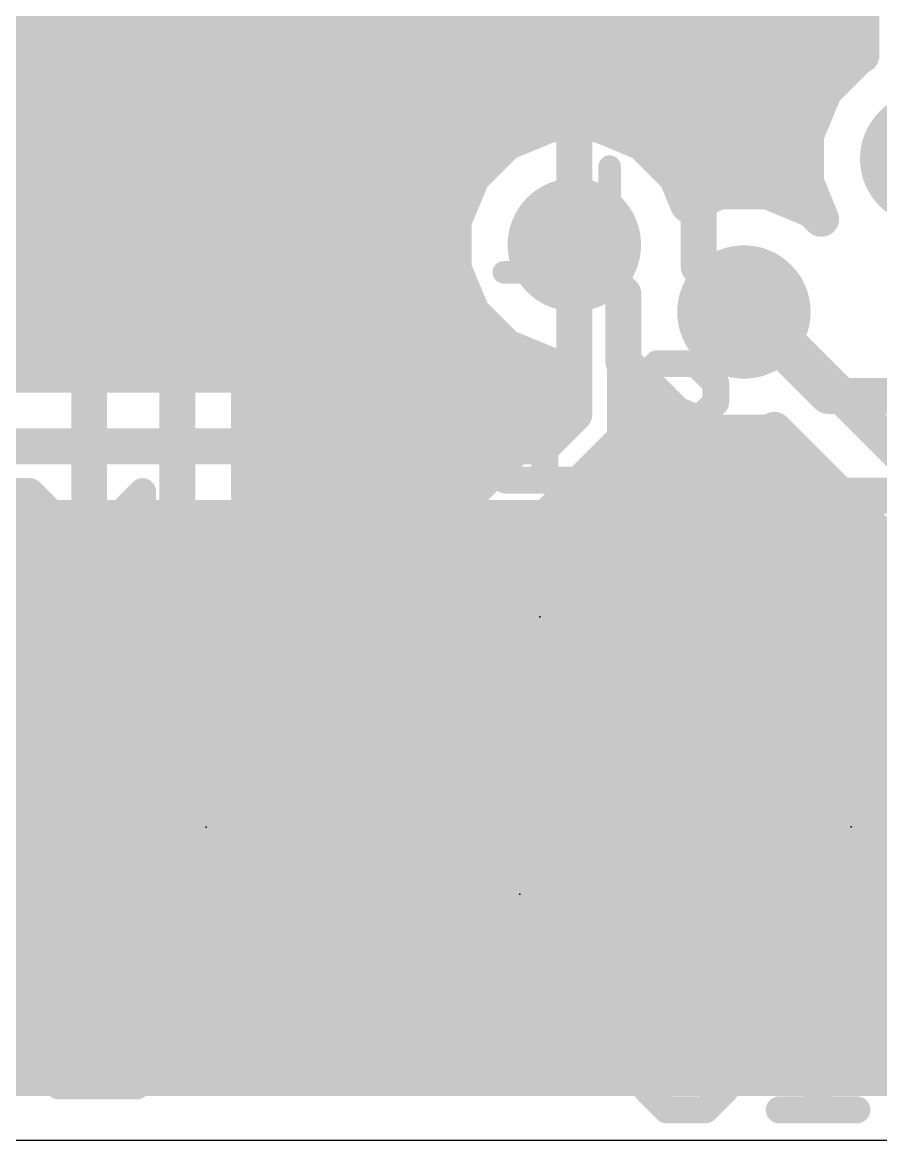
# Model space of a CAD drawing. Extents: x 2.9 to 30.2, y 6.6 to 27.7.
# Drawn here: x 12.29 to 17.16, y 6.6 to 12.95 of the extents above; entities that cross this region are included whole.
import ezdxf

# ---------------------------------------------------------------- set-up
doc = ezdxf.new("R2010")
doc.units = 0
for name, color, linetype in [('1', 22, 'CONTINUOUS'), ('16', 175, 'CONTINUOUS'), ('18', 82, 'CONTINUOUS'), ('20', 7, 'CONTINUOUS'), ('21', 2, 'CONTINUOUS'), ('22', 6, 'CONTINUOUS'), ('23', 7, 'CONTINUOUS'), ('25', 253, 'CONTINUOUS')]:
    doc.layers.add(name, color=color, linetype=linetype)

# ---------------------------------------------------------------- blocks, each defined once
blk = doc.blocks.new('RECT')
blk.add_solid([(-0.5, -0.5), (0.5, -0.5), (-0.5, 0.5), (0.5, 0.5)])
blk = doc.blocks.new('RECT560000X560000R10')
at = {"const_width": 0.175}
blk.add_lwpolyline([(1.6625, -1.575), (1.6625, 1.575, 0.4142), (1.575, 1.6625), (-1.575, 1.6625, 0.4142), (-1.6625, 1.575), (-1.6625, -1.575, 0.4142), (-1.575, -1.6625), (1.575, -1.6625, 0.4142)], format="xyb", close=True, dxfattribs=at)
blk.add_solid([(-1.6004, -1.6004), (1.6004, -1.6004), (-1.6004, 1.6004), (1.6004, 1.6004)])
blk = doc.blocks.new('ROUNDV')
at = {"const_width": 0.5}
blk.add_lwpolyline([(0, -0.25, 1), (0, 0.25, 1), (0, -0.25)], format="xyb", dxfattribs=at)

msp = doc.modelspace()

# ---------------------------------------------------------------- linework, layer by layer
at = {"layer": '1', "const_width": 0.2032}
for points in [[(14.672, 12.4778), (12.922, 14.2278)], [(12.8204, 12.4326), (12.8204, 14.1262)], [(13.0236, 14.1262), (13.0236, 12.4326)], [(16.1268, 11.5592), (16.1268, 13.2291)], [(12.8204, 13.0048), (13.0236, 13.0048)], [(12.8204, 12.8016), (13.0236, 12.8016)], [(12.8204, 12.5984), (13.0236, 12.5984)], [(14.672, 12.4778), (14.672, 11.7278)], [(15.422, 12.4778), (15.422, 11.684)], [(13.0236, 12.4326), (12.8204, 12.4326)], [(12.672, 11.7278), (12.672, 9.553)], [(13.172, 11.7278), (13.172, 10.089)], [(14.672, 10.9722), (14.672, 11.7278)], [(14.672, 11.7278), (14.672, 11.7278)], [(14.672, 11.7278), (14.672, 10.9722)], [(15.7, 11.406), (15.422, 11.684)], [(14.672, 11.5824), (14.672, 11.5824)], [(16.1268, 11.5592), (16.383, 11.303)], [(14.672, 11.3792), (14.672, 11.3792)], [(15.7, 11.0201), (15.7, 11.406)], [(16.859, 10.827), (16.383, 11.303)], [(14.672, 11.176), (14.672, 11.176)], [(15.0153, 11.0433), (15.0648, 11.0927)], [(15.0648, 11.0927), (15.2861, 11.001)], [(13.5784, 10.2573), (13.5784, 11.023)], [(13.5784, 11.023), (14.3637, 11.023)], [(14.3637, 11.023), (14.4097, 10.9964)], [(14.4097, 10.9964), (14.5002, 10.9722)], [(14.8438, 10.9722), (14.9343, 10.9964)], [(14.9343, 10.9964), (15.0153, 11.0433)], [(15.2861, 11.001), (15.2936, 11.001)], [(15.2936, 11.001), (15.2936, 10.8518)], [(15.7095, 11.0105), (15.7, 11.0201)], [(15.7095, 11.0105), (16.4585, 10.2616)], [(15.7095, 10.5814), (15.7095, 11.0105)], [(13.5784, 10.9728), (14.4979, 10.9728)], [(14.5002, 10.9722), (14.672, 10.9722)], [(14.672, 10.9728), (14.672, 10.9728)], [(14.672, 10.9722), (14.8438, 10.9722)], [(14.8461, 10.9728), (15.2936, 10.9728)], [(15.2936, 10.8518), (15.3031, 10.8422)], [(15.3031, 10.8422), (15.3031, 10.7497)], [(17.5131, 10.827), (16.859, 10.827)], [(13.5784, 10.7696), (15.3031, 10.7696)], [(15.3031, 10.7497), (14.7326, 10.1792)], [(13.5784, 10.5664), (15.1198, 10.5664)], [(15.1288, 10.0007), (15.7095, 10.5814)], [(13.5784, 10.3632), (14.9166, 10.3632)], [(14.1128, 9.7229), (13.5784, 10.2573)], [(16.4585, 10.2616), (18.0594, 10.2616)], [(14.2913, 10.1792), (14.1128, 10.0007)], [(14.7326, 10.1792), (14.2913, 10.1792)], [(13.6757, 10.16), (14.2721, 10.16)], [(13.172, 10.089), (14.4552, 8.8058)], [(14.1128, 10.0007), (14.1128, 9.7229)], [(14.7176, 9.5744), (15.1288, 9.9856)], [(15.1288, 9.9856), (15.1288, 10.0007)], [(13.8789, 9.9568), (14.1128, 9.9568)], [(16.3892, 9.6228), (16.3892, 9.8552)], [(16.3892, 9.8552), (17.8911, 9.8552)], [(14.0821, 9.7536), (14.1128, 9.7536)], [(16.3892, 9.7536), (17.9927, 9.7536)], [(15.782, 9.526), (15.782, 9.6228)], [(15.782, 9.6228), (16.3892, 9.6228)], [(12.672, 9.553), (13.335, 8.89)], [(15.782, 9.5504), (18.0086, 9.5504)], [(16.645, 9.5462), (16.5545, 9.522)], [(16.9434, 9.5462), (16.645, 9.5462)], [(16.9434, 8.939), (16.9434, 9.5462)], [(17.3386, 9.5462), (17.0402, 9.5462)], [(17.0402, 9.5462), (17.0402, 8.939)], [(15.6852, 8.9188), (15.6852, 9.526)], [(15.6852, 9.526), (15.782, 9.526)], [(16.3892, 9.526), (15.782, 9.526)], [(15.782, 9.526), (15.782, 8.9188)], [(16.3892, 9.3777), (16.3892, 9.526)], [(16.4735, 9.4751), (16.4073, 9.4089)], [(16.5545, 9.522), (16.4735, 9.4751)], [(15.6852, 9.3472), (15.782, 9.3472)], [(16.4073, 9.4089), (16.3892, 9.3777)], [(16.9434, 9.3472), (17.0402, 9.3472)], [(15.6852, 9.144), (15.782, 9.144)], [(16.9434, 9.144), (17.0402, 9.144)], [(12.5784, 8.9865), (12.5784, 9.0719)], [(12.5784, 9.0719), (12.7302, 8.9201)], [(16.2519, 8.9899), (16.3181, 9.0561)], [(16.3181, 9.0561), (16.3362, 9.0873)], [(16.3362, 9.0873), (16.3362, 8.939)], [(12.5278, 8.9359), (12.5784, 8.9865)], [(16.1709, 8.943), (16.2519, 8.9899)], [(12.5278, 8.4795), (12.5278, 8.9359)], [(12.5327, 8.9408), (12.7095, 8.9408)], [(12.7302, 8.9201), (12.7302, 8.4637)], [(15.514, 8.8058), (15.401, 8.9188)], [(15.401, 8.9188), (15.6852, 8.9188)], [(15.6852, 8.9408), (15.782, 8.9408)], [(15.782, 8.9188), (16.0804, 8.9188)], [(16.0804, 8.9188), (16.1709, 8.943)], [(16.1625, 8.9408), (16.3362, 8.9408)], [(16.3362, 8.939), (16.9434, 8.939)], [(16.9434, 8.9408), (17.0402, 8.9408)], [(17.0402, 8.939), (16.9434, 8.939)], [(16.9434, 8.939), (16.9434, 8.8422)], [(17.0402, 8.8422), (17.0402, 8.939)], [(17.0402, 8.939), (17.6474, 8.939)], [(13.462, 8.763), (13.335, 8.89)], [(13.335, 8.89), (13.674, 8.89)], [(13.674, 8.89), (14.563, 8.001)], [(16.9434, 8.8422), (16.3362, 8.8422)], [(16.3362, 8.8422), (16.3362, 8.5438)], [(17.6474, 8.8422), (17.0402, 8.8422)], [(14.4552, 8.8058), (14.9393, 8.8058)], [(14.9393, 8.8058), (15.1178, 8.6273)], [(16.0392, 8.8058), (15.514, 8.8058)], [(16.2178, 8.6273), (16.0392, 8.8058)], [(12.5278, 8.7376), (12.7302, 8.7376)], [(16.1074, 8.7376), (16.3362, 8.7376)], [(15.1178, 8.6273), (15.1178, 8.5462)], [(16.2178, 8.4074), (16.2178, 8.6273)], [(12.5278, 8.5344), (12.7302, 8.5344)], [(15.1178, 8.5462), (15.663, 8.001)], [(16.2178, 8.5344), (16.3387, 8.5344)], [(16.3362, 8.5438), (16.3604, 8.4533)], [(12.482, 8.4337), (12.5278, 8.4795)], [(12.7302, 8.4637), (12.776, 8.4179)], [(12.5075, 8.4081), (12.482, 8.4337)], [(12.5544, 8.3271), (12.5075, 8.4081)], [(12.776, 8.4179), (12.7505, 8.3923)], [(16.387, 8.4074), (16.2178, 8.4074)], [(16.3604, 8.4533), (16.387, 8.4074)], [(12.7505, 8.3923), (12.7036, 8.3113)], [(12.552, 8.3312), (12.7152, 8.3312)], [(12.5786, 8.2366), (12.5544, 8.3271)], [(12.7036, 8.3113), (12.6794, 8.2208)], [(12.5786, 7.9382), (12.5786, 8.2366)], [(12.6794, 8.2208), (12.6794, 7.9224)], [(12.5786, 8.128), (12.6794, 8.128)], [(13.9906, 7.9224), (13.9906, 7.9987)], [(13.9906, 7.9987), (14.0082, 7.9811)], [(14.0082, 7.9811), (14.0082, 7.3747)], [(15.663, 8.001), (16.8654, 8.001)], [(16.8654, 8.001), (16.9918, 7.8746)], [(11.9714, 7.9382), (12.5786, 7.9382)], [(11.9714, 7.9248), (12.6794, 7.9248)], [(12.6794, 7.9224), (13.2866, 7.9224)], [(13.2866, 7.9224), (13.2866, 7.8256)], [(13.3834, 7.8256), (13.3834, 7.9224)], [(13.3834, 7.9224), (13.9906, 7.9224)], [(13.9906, 7.9248), (14.0082, 7.9248)], [(12.5786, 7.8414), (11.9714, 7.8414)], [(12.5786, 7.543), (12.5786, 7.8414)], [(13.2866, 7.8256), (12.6794, 7.8256)], [(12.6794, 7.8256), (12.6794, 7.5272)], [(13.2866, 7.2184), (13.2866, 7.8256)], [(13.2866, 7.8256), (13.3834, 7.8256)], [(13.3834, 7.8256), (13.3834, 7.2184)], [(13.9906, 7.8256), (13.3834, 7.8256)], [(13.9906, 7.5272), (13.9906, 7.8256)], [(12.5786, 7.7216), (12.6794, 7.7216)], [(13.2866, 7.7216), (13.3834, 7.7216)], [(13.9906, 7.7216), (14.0082, 7.7216)], [(16.2178, 7.3747), (16.2178, 7.5946)], [(16.2178, 7.5946), (16.387, 7.5946)], [(16.387, 7.5946), (16.387, 7.4483)], [(12.5544, 7.4525), (12.5786, 7.543)], [(12.572, 7.5184), (12.6818, 7.5184)], [(12.6794, 7.5272), (12.7036, 7.4367)], [(13.2866, 7.5184), (13.3834, 7.5184)], [(13.9664, 7.4367), (13.9906, 7.5272)], [(13.9882, 7.5184), (14.0082, 7.5184)], [(16.2178, 7.5184), (16.387, 7.5184)], [(12.5075, 7.3715), (12.5544, 7.4525)], [(16.387, 7.4483), (16.5655, 7.2698)], [(12.7036, 7.4367), (12.7505, 7.3557)], [(13.9195, 7.3557), (13.9664, 7.4367)], [(12.4413, 7.3053), (12.5075, 7.3715)], [(12.7505, 7.3557), (12.8167, 7.2895)], [(13.8533, 7.2895), (13.9195, 7.3557)], [(14.0082, 7.3747), (14.1867, 7.1962)], [(14.9393, 7.1962), (15.113, 7.37)], [(15.113, 7.37), (15.2867, 7.1962)], [(16.0392, 7.1962), (16.2178, 7.3747)], [(12.2698, 7.2342), (12.3603, 7.2584)], [(12.3603, 7.2584), (12.4413, 7.3053)], [(12.4513, 7.3152), (12.7909, 7.3152)], [(12.8167, 7.2895), (12.8977, 7.2426)], [(13.2866, 7.3152), (13.3834, 7.3152)], [(13.7723, 7.2426), (13.8533, 7.2895)], [(13.8791, 7.3152), (14.0677, 7.3152)], [(15.0583, 7.3152), (15.1677, 7.3152)], [(16.1583, 7.3152), (16.5201, 7.3152)], [(16.5655, 7.2698), (17.4181, 7.2698)], [(11.9714, 7.2342), (12.2698, 7.2342)], [(12.8977, 7.2426), (12.9882, 7.2184)], [(12.9882, 7.2184), (13.2866, 7.2184)], [(13.3834, 7.2184), (13.6818, 7.2184)], [(13.6818, 7.2184), (13.7723, 7.2426)], [(14.1867, 7.1962), (14.9393, 7.1962)], [(15.2867, 7.1962), (16.0392, 7.1962)], [(3.8398, 7.112), (29.2437, 7.112)], [(28.702, 6.9596), (4.3815, 6.9596)]]:
    msp.add_lwpolyline(points, dxfattribs=at)
at = {"layer": '1', "const_width": 0.1016}
for points in [[(12.8204, 13.0556, 1), (12.8204, 12.954)], [(13.0236, 12.954, 1), (13.0236, 13.0556)], [(12.8204, 12.8524, 1), (12.8204, 12.7508)], [(13.0236, 12.7508, 1), (13.0236, 12.8524)], [(12.8204, 12.6492, 1), (12.8204, 12.5476)], [(13.0236, 12.5476, 1), (13.0236, 12.6492)], [(14.7228, 12.4778, 1), (14.6212, 12.4778)], [(14.6361, 12.4419, 1), (14.7079, 12.5137)], [(15.4728, 12.4778, 1), (15.3712, 12.4778)], [(12.8204, 12.4834, 1), (12.8204, 12.3818)], [(13.0236, 12.3818, 1), (13.0236, 12.4834)], [(12.7696, 12.4326, 1), (12.8712, 12.4326)], [(12.9728, 12.4326, 1), (13.0744, 12.4326)], [(12.7228, 11.7278, 1), (12.6212, 11.7278)], [(13.2228, 11.7278, 1), (13.1212, 11.7278)], [(14.7228, 11.7278, 1), (14.6212, 11.7278)], [(14.672, 11.7786, 1), (14.672, 11.677)], [(14.7228, 11.7278, 1), (14.6212, 11.7278)], [(14.672, 11.677, 1), (14.672, 11.7786)], [(14.6212, 11.7278, 1), (14.7228, 11.7278)], [(15.4579, 11.7199, 1), (15.3861, 11.6481)], [(15.3712, 11.684, 1), (15.4728, 11.684)], [(14.672, 11.6332, 1), (14.672, 11.5316)], [(14.672, 11.5316, 1), (14.672, 11.6332)], [(16.1627, 11.5951, 1), (16.0909, 11.5233)], [(16.076, 11.5592, 1), (16.1776, 11.5592)], [(14.672, 11.43, 1), (14.672, 11.3284)], [(14.672, 11.3284, 1), (14.672, 11.43)], [(15.7508, 11.406, 1), (15.6492, 11.406)], [(15.6641, 11.3701, 1), (15.7359, 11.4419)], [(16.4189, 11.3389, 1), (16.3471, 11.2671)], [(16.3471, 11.2671, 1), (16.4189, 11.3389)], [(14.672, 11.2268, 1), (14.672, 11.1252)], [(14.672, 11.1252, 1), (14.672, 11.2268)], [(15.0842, 11.1396, 1), (15.0453, 11.0458)], [(15.1007, 11.0568, 1), (15.0289, 11.1286)], [(13.6292, 11.023, 1), (13.5276, 11.023)], [(13.5784, 11.0738, 1), (13.5784, 10.9722)], [(14.3891, 11.067, 1), (14.3383, 10.979)], [(14.4229, 11.0455, 1), (14.3966, 10.9474)], [(14.3637, 10.9722, 1), (14.3637, 11.0738)], [(14.9474, 10.9474, 1), (14.9211, 11.0455)], [(14.9794, 11.0792, 1), (15.0513, 11.0073)], [(15.0407, 10.9993, 1), (14.9899, 11.0872)], [(15.2861, 11.0518, 1), (15.2861, 10.9502)], [(15.3444, 11.001, 1), (15.2428, 11.001)], [(15.2667, 10.9541, 1), (15.3056, 11.0479)], [(15.2936, 10.9502, 1), (15.2936, 11.0518)], [(15.7359, 11.056, 1), (15.6641, 10.9842)], [(15.7455, 11.0465, 1), (15.6736, 10.9746)], [(15.7603, 11.0105, 1), (15.6587, 11.0105)], [(13.5784, 11.0236, 1), (13.5784, 10.922)], [(14.3843, 10.9524, 1), (14.4351, 11.0404)], [(14.5002, 11.023, 1), (14.5002, 10.9214)], [(14.487, 10.9231, 1), (14.5133, 11.0213)], [(14.4979, 10.922, 1), (14.4979, 11.0236)], [(14.672, 11.0236, 1), (14.672, 10.922)], [(14.672, 11.023, 1), (14.672, 10.9214)], [(14.672, 10.922, 1), (14.672, 11.0236)], [(14.672, 10.9214, 1), (14.672, 11.023)], [(14.8307, 11.0213, 1), (14.857, 10.9231)], [(14.8461, 11.0236, 1), (14.8461, 10.922)], [(14.8438, 10.9214, 1), (14.8438, 11.023)], [(14.9089, 11.0404, 1), (14.9597, 10.9524)], [(15.2936, 10.922, 1), (15.2936, 11.0236)], [(15.6492, 11.0201, 1), (15.7508, 11.0201)], [(15.6736, 10.9746, 1), (15.7455, 11.0465)], [(14.6212, 10.9722, 1), (14.7228, 10.9722)], [(14.6212, 10.9722, 1), (14.7228, 10.9722)], [(15.3295, 10.8877, 1), (15.2577, 10.8158)], [(15.3539, 10.8422, 1), (15.2523, 10.8422)], [(15.2672, 10.8063, 1), (15.3391, 10.8781)], [(16.859, 10.8778, 1), (16.859, 10.7762)], [(16.8231, 10.7911, 1), (16.8949, 10.8629)], [(13.5784, 10.8204, 1), (13.5784, 10.7188)], [(15.2428, 10.8518, 1), (15.3444, 10.8518)], [(15.3391, 10.7138, 1), (15.2672, 10.7856)], [(15.3031, 10.7188, 1), (15.3031, 10.8204)], [(15.2523, 10.7497, 1), (15.3539, 10.7497)], [(13.5784, 10.6172, 1), (13.5784, 10.5156)], [(15.1198, 10.5156, 1), (15.1198, 10.6172)], [(15.7455, 10.5455, 1), (15.6736, 10.6173)], [(15.6587, 10.5814, 1), (15.7603, 10.5814)], [(13.5784, 10.414, 1), (13.5784, 10.3124)], [(14.9166, 10.3124, 1), (14.9166, 10.414)], [(13.6143, 10.2932, 1), (13.5425, 10.2214)], [(16.4585, 10.3124, 1), (16.4585, 10.2108)], [(16.4226, 10.2257, 1), (16.4944, 10.2975)], [(13.5276, 10.2573, 1), (13.6292, 10.2573)], [(14.2913, 10.23, 1), (14.2913, 10.1284)], [(14.3273, 10.1433, 1), (14.2554, 10.2151)], [(14.7326, 10.1284, 1), (14.7326, 10.23)], [(13.6757, 10.2108, 1), (13.6757, 10.1092)], [(14.2721, 10.1092, 1), (14.2721, 10.2108)], [(14.6967, 10.2151, 1), (14.7685, 10.1433)], [(13.2079, 10.1249, 1), (13.1361, 10.053)], [(13.1212, 10.089, 1), (13.2228, 10.089)], [(14.1636, 10.0007, 1), (14.062, 10.0007)], [(14.0769, 10.0366, 1), (14.1487, 9.9647)], [(15.1796, 10.0007, 1), (15.078, 10.0007)], [(15.0929, 10.0366, 1), (15.1647, 9.9647)], [(15.1647, 9.9497, 1), (15.0929, 10.0215)], [(13.8789, 10.0076, 1), (13.8789, 9.906)], [(14.1128, 9.906, 1), (14.1128, 10.0076)], [(15.078, 9.9856, 1), (15.1796, 9.9856)], [(16.44, 9.8552, 1), (16.3384, 9.8552)], [(16.3892, 9.906, 1), (16.3892, 9.8044)], [(14.0821, 9.8044, 1), (14.0821, 9.7028)], [(14.1128, 9.7028, 1), (14.1128, 9.8044)], [(16.3892, 9.8044, 1), (16.3892, 9.7028)], [(14.062, 9.7229, 1), (14.1636, 9.7229)], [(14.0769, 9.687, 1), (14.1487, 9.7588)], [(15.8328, 9.6228, 1), (15.7312, 9.6228)], [(15.782, 9.6736, 1), (15.782, 9.572)], [(16.3892, 9.572, 1), (16.3892, 9.6736)], [(12.7079, 9.5889, 1), (12.6361, 9.5171)], [(14.6817, 9.6103, 1), (14.7535, 9.5385)], [(15.782, 9.6012, 1), (15.782, 9.4996)], [(16.3384, 9.6228, 1), (16.44, 9.6228)], [(16.645, 9.597, 1), (16.645, 9.4954)], [(16.6581, 9.4971, 1), (16.6318, 9.5953)], [(16.9942, 9.5462, 1), (16.8926, 9.5462)], [(16.9434, 9.4954, 1), (16.9434, 9.597)], [(17.0402, 9.597, 1), (17.0402, 9.4954)], [(17.091, 9.5462, 1), (16.9894, 9.5462)], [(12.6212, 9.553, 1), (12.7228, 9.553)], [(15.736, 9.526, 1), (15.6344, 9.526)], [(15.6852, 9.5768, 1), (15.6852, 9.4752)], [(15.782, 9.5768, 1), (15.782, 9.4752)], [(15.8328, 9.526, 1), (15.7312, 9.526)], [(15.7312, 9.526, 1), (15.8328, 9.526)], [(15.782, 9.4752, 1), (15.782, 9.5768)], [(16.44, 9.526, 1), (16.3384, 9.526)], [(16.3892, 9.4752, 1), (16.3892, 9.5768)], [(16.5094, 9.4392, 1), (16.4375, 9.5111)], [(16.5414, 9.571, 1), (16.5677, 9.4729)], [(16.5799, 9.478, 1), (16.5291, 9.566)], [(16.4481, 9.5191, 1), (16.4989, 9.4312)], [(15.6852, 9.398, 1), (15.6852, 9.2964)], [(15.782, 9.2964, 1), (15.782, 9.398)], [(16.3452, 9.4031, 1), (16.4332, 9.3523)], [(16.3713, 9.4449, 1), (16.4432, 9.373)], [(16.4512, 9.3835, 1), (16.3633, 9.4343)], [(16.9434, 9.398, 1), (16.9434, 9.2964)], [(17.0402, 9.2964, 1), (17.0402, 9.398)], [(16.3384, 9.3777, 1), (16.44, 9.3777)], [(15.6852, 9.1948, 1), (15.6852, 9.0932)], [(15.782, 9.0932, 1), (15.782, 9.1948)], [(16.9434, 9.1948, 1), (16.9434, 9.0932)], [(17.0402, 9.0932, 1), (17.0402, 9.1948)], [(12.6292, 9.0719, 1), (12.5276, 9.0719)], [(12.6143, 9.1078, 1), (12.5425, 9.0359)], [(16.2742, 9.0815, 1), (16.3621, 9.0307)], [(16.3541, 9.0201, 1), (16.2822, 9.092)], [(16.387, 9.0873, 1), (16.2854, 9.0873)], [(16.3802, 9.0619, 1), (16.2922, 9.1127)], [(12.6143, 8.9505, 1), (12.5425, 9.0224)], [(16.216, 9.0258, 1), (16.2879, 8.9539)], [(16.2773, 8.9459, 1), (16.2265, 9.0338)], [(12.5786, 8.9359, 1), (12.477, 8.9359)], [(12.4919, 8.9718, 1), (12.5637, 8.8999)], [(12.5327, 8.9916, 1), (12.5327, 8.89)], [(12.5276, 8.9865, 1), (12.6292, 8.9865)], [(12.781, 8.9201, 1), (12.6794, 8.9201)], [(12.6943, 8.8841, 1), (12.7661, 8.956)], [(12.7095, 8.89, 1), (12.7095, 8.9916)], [(15.4369, 8.9547, 1), (15.3651, 8.8829)], [(15.401, 8.9696, 1), (15.401, 8.868)], [(15.6852, 8.9916, 1), (15.6852, 8.89)], [(15.6852, 8.868, 1), (15.6852, 8.9696)], [(15.782, 8.9696, 1), (15.782, 8.868)], [(15.782, 8.89, 1), (15.782, 8.9916)], [(16.0673, 8.9679, 1), (16.0936, 8.8697)], [(16.0804, 8.868, 1), (16.0804, 8.9696)], [(16.1625, 8.9916, 1), (16.1625, 8.89)], [(16.1455, 8.987, 1), (16.1963, 8.899)], [(16.184, 8.894, 1), (16.1577, 8.9921)], [(16.3362, 8.9898, 1), (16.3362, 8.8882)], [(16.3362, 8.89, 1), (16.3362, 8.9916)], [(16.9434, 8.9916, 1), (16.9434, 8.89)], [(16.9434, 8.9898, 1), (16.9434, 8.8882)], [(16.9942, 8.939, 1), (16.8926, 8.939)], [(16.9434, 8.8882, 1), (16.9434, 8.9898)], [(17.091, 8.939, 1), (16.9894, 8.939)], [(17.0402, 8.9898, 1), (17.0402, 8.8882)], [(17.0402, 8.89, 1), (17.0402, 8.9916)], [(17.0402, 8.8882, 1), (17.0402, 8.9898)], [(13.3709, 8.9259, 1), (13.2991, 8.8541)], [(13.335, 8.9408, 1), (13.335, 8.8392)], [(13.2991, 8.8541, 1), (13.3709, 8.9259)], [(13.7099, 8.9259, 1), (13.6381, 8.8541)], [(13.674, 8.8392, 1), (13.674, 8.9408)], [(15.6344, 8.9188, 1), (15.736, 8.9188)], [(15.7312, 8.9188, 1), (15.8328, 8.9188)], [(16.2854, 8.939, 1), (16.387, 8.939)], [(16.3362, 8.893, 1), (16.3362, 8.7914)], [(16.387, 8.8422, 1), (16.2854, 8.8422)], [(16.8926, 8.939, 1), (16.9942, 8.939)], [(16.9434, 8.7914, 1), (16.9434, 8.893)], [(16.9894, 8.939, 1), (17.091, 8.939)], [(17.0402, 8.893, 1), (17.0402, 8.7914)], [(14.4552, 8.8566, 1), (14.4552, 8.755)], [(14.4192, 8.7699, 1), (14.4911, 8.8417)], [(14.9752, 8.8417, 1), (14.9033, 8.7699)], [(14.9393, 8.755, 1), (14.9393, 8.8566)], [(15.514, 8.8566, 1), (15.514, 8.755)], [(15.4781, 8.7699, 1), (15.5499, 8.8417)], [(16.0752, 8.8417, 1), (16.0033, 8.7699)], [(16.0392, 8.755, 1), (16.0392, 8.8566)], [(16.8926, 8.8422, 1), (16.9942, 8.8422)], [(16.9894, 8.8422, 1), (17.091, 8.8422)], [(12.5278, 8.7884, 1), (12.5278, 8.6868)], [(12.7302, 8.6868, 1), (12.7302, 8.7884)], [(13.4261, 8.7271, 1), (13.4979, 8.7989)], [(16.1074, 8.7884, 1), (16.1074, 8.6868)], [(16.3362, 8.6868, 1), (16.3362, 8.7884)], [(15.1686, 8.6273, 1), (15.067, 8.6273)], [(15.0819, 8.5913, 1), (15.1537, 8.6632)], [(16.2686, 8.6273, 1), (16.167, 8.6273)], [(16.1819, 8.5913, 1), (16.2537, 8.6632)], [(12.5278, 8.5852, 1), (12.5278, 8.4836)], [(12.7302, 8.4836, 1), (12.7302, 8.5852)], [(15.1537, 8.5821, 1), (15.0819, 8.5103)], [(16.2178, 8.5852, 1), (16.2178, 8.4836)], [(16.3853, 8.5569, 1), (16.2871, 8.5306)], [(16.3387, 8.4836, 1), (16.3387, 8.5852)], [(12.5637, 8.4436, 1), (12.4919, 8.5155)], [(12.7661, 8.4997, 1), (12.6943, 8.4278)], [(15.067, 8.5462, 1), (15.1686, 8.5462)], [(16.2854, 8.5438, 1), (16.387, 8.5438)], [(12.5179, 8.4696, 1), (12.446, 8.3978)], [(12.446, 8.4696, 1), (12.5179, 8.3978)], [(12.5515, 8.4335, 1), (12.4636, 8.3827)], [(12.477, 8.4795, 1), (12.5786, 8.4795)], [(12.6794, 8.4637, 1), (12.781, 8.4637)], [(12.812, 8.382, 1), (12.7401, 8.4538)], [(12.7401, 8.382, 1), (12.812, 8.4538)], [(16.2178, 8.4582, 1), (16.2178, 8.3566)], [(16.4044, 8.4787, 1), (16.3164, 8.4279)], [(16.3114, 8.4402, 1), (16.4095, 8.4665)], [(16.387, 8.3566, 1), (16.387, 8.4582)], [(12.4716, 8.3722, 1), (12.5435, 8.4441)], [(12.7145, 8.4283, 1), (12.7864, 8.3564)], [(12.7944, 8.3669, 1), (12.7065, 8.4177)], [(16.167, 8.4074, 1), (16.2686, 8.4074)], [(16.343, 8.382, 1), (16.431, 8.4328)], [(12.552, 8.382, 1), (12.552, 8.2804)], [(12.6034, 8.3402, 1), (12.5053, 8.3139)], [(12.5104, 8.3017, 1), (12.5984, 8.3525)], [(12.6596, 8.3367, 1), (12.7476, 8.2859)], [(12.7527, 8.2981, 1), (12.6546, 8.3244)], [(12.7152, 8.2804, 1), (12.7152, 8.382)], [(12.6294, 8.2366, 1), (12.5278, 8.2366)], [(12.7302, 8.2208, 1), (12.6286, 8.2208)], [(12.5295, 8.2235, 1), (12.6277, 8.2498)], [(12.6303, 8.234, 1), (12.7285, 8.2077)], [(12.5786, 8.1788, 1), (12.5786, 8.0772)], [(12.6794, 8.0772, 1), (12.6794, 8.1788)], [(14.0414, 7.9987, 1), (13.9398, 7.9987)], [(14.0265, 8.0346, 1), (13.9547, 7.9627)], [(14.059, 7.9811, 1), (13.9574, 7.9811)], [(13.9723, 7.9451, 1), (14.0441, 8.017)], [(14.5271, 7.9651, 1), (14.5989, 8.0369)], [(15.663, 8.0518, 1), (15.663, 7.9502)], [(15.6271, 7.9651, 1), (15.6989, 8.0369)], [(16.9013, 8.0369, 1), (16.8295, 7.9651)], [(16.8654, 7.9502, 1), (16.8654, 8.0518)], [(12.5786, 7.8874, 1), (12.5786, 7.989)], [(12.6794, 7.9732, 1), (12.6794, 7.8716)], [(12.6794, 7.874, 1), (12.6794, 7.9756)], [(13.3374, 7.9224, 1), (13.2358, 7.9224)], [(13.2866, 7.8716, 1), (13.2866, 7.9732)], [(13.4342, 7.9224, 1), (13.3326, 7.9224)], [(13.3834, 7.9732, 1), (13.3834, 7.8716)], [(13.9906, 7.9756, 1), (13.9906, 7.874)], [(13.9906, 7.8716, 1), (13.9906, 7.9732)], [(14.0082, 7.874, 1), (14.0082, 7.9756)], [(12.5278, 7.9382, 1), (12.6294, 7.9382)], [(12.6294, 7.8414, 1), (12.5278, 7.8414)], [(12.5786, 7.7906, 1), (12.5786, 7.8922)], [(12.6286, 7.9224, 1), (12.7302, 7.9224)], [(12.6794, 7.8764, 1), (12.6794, 7.7748)], [(12.7302, 7.8256, 1), (12.6286, 7.8256)], [(13.3374, 7.8256, 1), (13.2358, 7.8256)], [(13.2866, 7.8764, 1), (13.2866, 7.7748)], [(13.2866, 7.7748, 1), (13.2866, 7.8764)], [(13.4342, 7.8256, 1), (13.3326, 7.8256)], [(13.3834, 7.8764, 1), (13.3834, 7.7748)], [(13.3834, 7.7748, 1), (13.3834, 7.8764)], [(13.9398, 7.9224, 1), (14.0414, 7.9224)], [(14.0414, 7.8256, 1), (13.9398, 7.8256)], [(13.9906, 7.7748, 1), (13.9906, 7.8764)], [(16.9559, 7.8387, 1), (17.0277, 7.9105)], [(13.2358, 7.8256, 1), (13.3374, 7.8256)], [(13.3326, 7.8256, 1), (13.4342, 7.8256)], [(12.5786, 7.7724, 1), (12.5786, 7.6708)], [(12.6794, 7.6708, 1), (12.6794, 7.7724)], [(13.2866, 7.7724, 1), (13.2866, 7.6708)], [(13.3834, 7.6708, 1), (13.3834, 7.7724)], [(13.9906, 7.7724, 1), (13.9906, 7.6708)], [(14.0082, 7.6708, 1), (14.0082, 7.7724)], [(16.2686, 7.5946, 1), (16.167, 7.5946)], [(16.2178, 7.6454, 1), (16.2178, 7.5438)], [(16.4378, 7.5946, 1), (16.3362, 7.5946)], [(16.387, 7.5438, 1), (16.387, 7.6454)], [(12.572, 7.5692, 1), (12.572, 7.4676)], [(12.6277, 7.5298, 1), (12.5295, 7.5561)], [(12.7285, 7.5403, 1), (12.6303, 7.514)], [(12.6818, 7.4676, 1), (12.6818, 7.5692)], [(13.2866, 7.5692, 1), (13.2866, 7.4676)], [(13.3834, 7.4676, 1), (13.3834, 7.5692)], [(13.9882, 7.5692, 1), (13.9882, 7.4676)], [(14.0397, 7.514, 1), (13.9415, 7.5403)], [(14.0082, 7.4676, 1), (14.0082, 7.5692)], [(16.2178, 7.5692, 1), (16.2178, 7.4676)], [(16.387, 7.4676, 1), (16.387, 7.5692)], [(12.5984, 7.4271, 1), (12.5104, 7.4779)], [(12.5278, 7.543, 1), (12.6294, 7.543)], [(12.6286, 7.5272, 1), (12.7302, 7.5272)], [(13.9398, 7.5272, 1), (14.0414, 7.5272)], [(16.4229, 7.4843, 1), (16.3511, 7.4124)], [(12.5053, 7.4657, 1), (12.6034, 7.4394)], [(12.7476, 7.4621, 1), (12.6596, 7.4113)], [(12.6546, 7.4236, 1), (12.7527, 7.4499)], [(13.9173, 7.4499, 1), (14.0154, 7.4236)], [(14.0104, 7.4113, 1), (13.9224, 7.4621)], [(16.3362, 7.4483, 1), (16.4378, 7.4483)], [(12.4636, 7.3969, 1), (12.5515, 7.3461)], [(12.5435, 7.3355, 1), (12.4716, 7.4074)], [(12.7864, 7.3916, 1), (12.7145, 7.3197)], [(12.7065, 7.3303, 1), (12.7944, 7.3811)], [(13.8756, 7.3811, 1), (13.9635, 7.3303)], [(13.9555, 7.3197, 1), (13.8836, 7.3916)], [(14.0441, 7.4107, 1), (13.9723, 7.3388)], [(13.9574, 7.3747, 1), (14.059, 7.3747)], [(15.1489, 7.4059, 1), (15.0771, 7.334)], [(15.1489, 7.334, 1), (15.0771, 7.4059)], [(16.167, 7.3747, 1), (16.2686, 7.3747)], [(16.2537, 7.3388, 1), (16.1819, 7.4107)], [(12.3734, 7.2094, 1), (12.3471, 7.3075)], [(12.4054, 7.3412, 1), (12.4773, 7.2693)], [(12.4513, 7.366, 1), (12.4513, 7.2644)], [(12.4667, 7.2613, 1), (12.4159, 7.3492)], [(12.8421, 7.3334, 1), (12.7913, 7.2455)], [(12.7807, 7.2535, 1), (12.8526, 7.3254)], [(12.7909, 7.2644, 1), (12.7909, 7.366)], [(13.2866, 7.366, 1), (13.2866, 7.2644)], [(13.3834, 7.2644, 1), (13.3834, 7.366)], [(13.8174, 7.3254, 1), (13.8893, 7.2535)], [(13.8787, 7.2455, 1), (13.8279, 7.3334)], [(13.8791, 7.366, 1), (13.8791, 7.2644)], [(14.0677, 7.2644, 1), (14.0677, 7.366)], [(15.0583, 7.366, 1), (15.0583, 7.2644)], [(15.1677, 7.2644, 1), (15.1677, 7.366)], [(16.1583, 7.366, 1), (16.1583, 7.2644)], [(16.5655, 7.3206, 1), (16.5655, 7.219)], [(16.5201, 7.2644, 1), (16.5201, 7.366)], [(16.5296, 7.2339, 1), (16.6015, 7.3057)], [(12.2567, 7.2833, 1), (12.283, 7.1851)], [(12.2698, 7.1834, 1), (12.2698, 7.285)], [(12.3349, 7.3024, 1), (12.3857, 7.2144)], [(12.9109, 7.2917, 1), (12.8846, 7.1936)], [(12.8723, 7.1986, 1), (12.9231, 7.2866)], [(12.9882, 7.2692, 1), (12.9882, 7.1676)], [(12.975, 7.1693, 1), (13.0013, 7.2675)], [(13.2866, 7.1676, 1), (13.2866, 7.2692)], [(13.3834, 7.2692, 1), (13.3834, 7.1676)], [(13.6687, 7.2675, 1), (13.695, 7.1693)], [(13.6818, 7.1676, 1), (13.6818, 7.2692)], [(13.7469, 7.2866, 1), (13.7977, 7.1986)], [(13.7854, 7.1936, 1), (13.7591, 7.2917)], [(14.1867, 7.247, 1), (14.1867, 7.1454)], [(14.9393, 7.1454, 1), (14.9393, 7.247)], [(15.2867, 7.247, 1), (15.2867, 7.1454)], [(16.0392, 7.1454, 1), (16.0392, 7.247)], [(13.2358, 7.2184, 1), (13.3374, 7.2184)], [(13.3326, 7.2184, 1), (13.4342, 7.2184)], [(14.1508, 7.1603, 1), (14.2227, 7.2321)], [(14.9033, 7.2321, 1), (14.9752, 7.1603)], [(15.2508, 7.1603, 1), (15.3227, 7.2321)], [(16.0033, 7.2321, 1), (16.0752, 7.1603)]]:
    msp.add_lwpolyline(points, format="xyb", dxfattribs=at)
at = {"layer": '16', "const_width": 0.2032}
for points in [[(17.049, 13.2128), (17.049, 12.7581)], [(4.8514, 13.0048), (17.049, 13.0048)], [(4.8514, 12.8016), (17.049, 12.8016)], [(17.0321, 12.7511), (16.8399, 12.5589)], [(17.049, 12.7581), (17.0321, 12.7511)], [(4.8514, 12.5984), (16.8794, 12.5984)], [(16.8399, 12.5589), (16.736, 12.3079)], [(4.8514, 12.3952), (16.7721, 12.3952)], [(15.2861, 12.367), (15.0351, 12.263)], [(15.5579, 12.367), (15.2861, 12.367)], [(15.8089, 12.263), (15.5579, 12.367)], [(16.736, 12.3079), (16.736, 12.0362)], [(15.0351, 12.263), (14.843, 12.0709)], [(16.001, 12.0709), (15.8089, 12.263)], [(10.7449, 12.192), (14.9641, 12.192)], [(15.8799, 12.192), (16.736, 12.192)], [(14.843, 12.0709), (14.739, 11.8199)], [(16.0671, 11.9114), (16.001, 12.0709)], [(16.736, 12.0362), (16.821, 11.8309)], [(10.9, 11.9888), (14.809, 11.9888)], [(16.035, 11.9888), (16.7556, 11.9888)], [(16.2471, 11.986), (16.0671, 11.9114)], [(16.5189, 11.986), (16.2471, 11.986)], [(16.7699, 11.882), (16.5189, 11.986)], [(16.821, 11.8309), (16.7699, 11.882)], [(10.97, 11.7856), (14.739, 11.7856)], [(14.739, 11.8199), (14.739, 11.5481)], [(15.422, 11.684), (15.422, 10.723)], [(10.97, 11.5824), (14.739, 11.5824)], [(14.739, 11.5481), (14.843, 11.2971)], [(11.1665, 11.3792), (14.809, 11.3792)], [(14.843, 11.2971), (15.0156, 11.1245)], [(16.383, 11.303), (16.4624, 11.303)], [(16.4624, 11.303), (17.5038, 10.2616)], [(11.3697, 11.176), (14.9641, 11.176)], [(15.0156, 11.1245), (15.0156, 10.9474)], [(11.5729, 10.9728), (15.0156, 10.9728)], [(15.0156, 10.9474), (11.5983, 10.9474)], [(15.8284, 10.5547), (15.8284, 10.8917)], [(15.8284, 10.8917), (15.9961, 10.724)], [(15.8284, 10.7696), (15.9505, 10.7696)], [(15.422, 10.723), (15.24, 10.541)], [(15.9961, 10.724), (16.2471, 10.62)], [(16.2471, 10.62), (16.5189, 10.62)], [(16.5189, 10.62), (16.5555, 10.6352)], [(16.5555, 10.6352), (17.0974, 10.0933)], [(15.6464, 10.3727), (15.8284, 10.5547)], [(15.8284, 10.5664), (16.6242, 10.5664)], [(15.24, 10.541), (11.43, 10.541)], [(15.4083, 10.1346), (15.6464, 10.3727)], [(15.6369, 10.3632), (16.8274, 10.3632)], [(11.2617, 10.1346), (15.4083, 10.1346)], [(15.4337, 10.16), (17.0306, 10.16)], [(17.0974, 10.0933), (17.3354, 9.8552)], [(3.2131, 9.9568), (17.2338, 9.9568)], [(3.2131, 9.7536), (20.627, 9.7536)], [(3.2131, 9.5504), (20.8302, 9.5504)], [(3.2131, 9.3472), (21.0334, 9.3472)], [(3.2131, 9.144), (21.2366, 9.144)], [(3.2131, 8.9408), (21.4398, 8.9408)], [(3.2131, 8.7376), (21.643, 8.7376)], [(3.2131, 8.5344), (21.4544, 8.5344)], [(3.2131, 8.3312), (21.2932, 8.3312)], [(3.2131, 8.128), (21.2932, 8.128)], [(3.2331, 7.9248), (21.2932, 7.9248)], [(3.3095, 7.7216), (21.2932, 7.7216)], [(3.3936, 7.5184), (21.2932, 7.5184)], [(3.5737, 7.3152), (21.2932, 7.3152)], [(3.8398, 7.112), (21.3019, 7.112)], [(21.4544, 6.9596), (4.3815, 6.9596)]]:
    msp.add_lwpolyline(points, dxfattribs=at)
at = {"layer": '16', "const_width": 0.1016}
for points in [[(17.049, 12.954, 1), (17.049, 13.0556)], [(17.049, 12.7508, 1), (17.049, 12.8524)], [(17.0126, 12.798, 1), (17.0515, 12.7041)], [(17.068, 12.7151, 1), (16.9961, 12.787)], [(17.0684, 12.7111, 1), (17.0295, 12.805)], [(16.9982, 12.7581, 1), (17.0998, 12.7581)], [(16.8794, 12.5476, 1), (16.8794, 12.6492)], [(16.804, 12.5948, 1), (16.8759, 12.523)], [(16.8869, 12.5395, 1), (16.793, 12.5784)], [(16.7721, 12.3444, 1), (16.7721, 12.446)], [(15.2861, 12.4178, 1), (15.2861, 12.3162)], [(15.3056, 12.3201, 1), (15.2667, 12.4139)], [(15.5773, 12.4139, 1), (15.5384, 12.3201)], [(15.5579, 12.3162, 1), (15.5579, 12.4178)], [(16.689, 12.3273, 1), (16.7829, 12.2885)], [(16.7868, 12.3079, 1), (16.6852, 12.3079)], [(15.0157, 12.3099, 1), (15.0545, 12.2161)], [(15.071, 12.2271, 1), (14.9992, 12.2989)], [(15.8448, 12.2989, 1), (15.773, 12.2271)], [(15.7894, 12.2161, 1), (15.8283, 12.3099)], [(14.9641, 12.1412, 1), (14.9641, 12.2428)], [(15.8799, 12.2428, 1), (15.8799, 12.1412)], [(16.736, 12.1412, 1), (16.736, 12.2428)], [(14.8071, 12.1068, 1), (14.8789, 12.035)], [(14.8899, 12.0514, 1), (14.796, 12.0903)], [(16.0479, 12.0903, 1), (15.9541, 12.0514)], [(15.9651, 12.035, 1), (16.0369, 12.1068)], [(16.7829, 12.0556, 1), (16.689, 12.0167)], [(14.809, 11.938, 1), (14.809, 12.0396)], [(16.035, 12.0396, 1), (16.035, 11.938)], [(16.2471, 12.0368, 1), (16.2471, 11.9352)], [(16.2666, 11.9391, 1), (16.2277, 12.0329)], [(16.5383, 12.0329, 1), (16.4994, 11.9391)], [(16.5189, 11.9352, 1), (16.5189, 12.0368)], [(16.6852, 12.0362, 1), (16.7868, 12.0362)], [(16.7556, 11.938, 1), (16.7556, 12.0396)], [(16.0476, 11.9583, 1), (16.0865, 11.8645)], [(16.0201, 11.892, 1), (16.114, 11.9308)], [(16.8058, 11.9179, 1), (16.734, 11.8461)], [(16.7504, 11.8351, 1), (16.7893, 11.9289)], [(14.7898, 11.8199, 1), (14.6882, 11.8199)], [(14.6921, 11.8393, 1), (14.7859, 11.8004)], [(14.739, 11.7348, 1), (14.739, 11.8364)], [(16.7741, 11.8115, 1), (16.8679, 11.8504)], [(16.7851, 11.795, 1), (16.8569, 11.8668)], [(15.4728, 11.684, 1), (15.3712, 11.684)], [(14.739, 11.5316, 1), (14.739, 11.6332)], [(14.7859, 11.5676, 1), (14.6921, 11.5287)], [(14.6882, 11.5481, 1), (14.7898, 11.5481)], [(14.809, 11.3284, 1), (14.809, 11.43)], [(14.8789, 11.333, 1), (14.8071, 11.2612)], [(14.796, 11.2777, 1), (14.8899, 11.3165)], [(16.383, 11.3538, 1), (16.383, 11.2522)], [(16.4983, 11.3389, 1), (16.4264, 11.2671)], [(16.4624, 11.2522, 1), (16.4624, 11.3538)], [(14.9641, 11.1252, 1), (14.9641, 11.2268)], [(15.0664, 11.1245, 1), (14.9648, 11.1245)], [(14.9797, 11.0886, 1), (15.0515, 11.1604)], [(15.0156, 10.922, 1), (15.0156, 11.0236)], [(15.0156, 10.8966, 1), (15.0156, 10.9982)], [(14.9648, 10.9474, 1), (15.0664, 10.9474)], [(15.8792, 10.8917, 1), (15.7776, 10.8917)], [(15.8643, 10.9276, 1), (15.7925, 10.8558)], [(15.8284, 10.8204, 1), (15.8284, 10.7188)], [(15.9505, 10.7188, 1), (15.9505, 10.8204)], [(15.4579, 10.6871, 1), (15.3861, 10.7589)], [(16.0155, 10.7709, 1), (15.9767, 10.677)], [(15.9602, 10.6881, 1), (16.032, 10.7599)], [(15.3712, 10.723, 1), (15.4728, 10.723)], [(16.2471, 10.6708, 1), (16.2471, 10.5692)], [(16.2277, 10.5731, 1), (16.2666, 10.6669)], [(16.4994, 10.6669, 1), (16.5383, 10.5731)], [(16.5914, 10.6711, 1), (16.5195, 10.5992)], [(16.5189, 10.5692, 1), (16.5189, 10.6708)], [(16.5749, 10.5882, 1), (16.536, 10.6821)], [(15.8284, 10.6172, 1), (15.8284, 10.5156)], [(15.8643, 10.5187, 1), (15.7925, 10.5906)], [(16.6242, 10.5156, 1), (16.6242, 10.6172)], [(15.2041, 10.5769, 1), (15.2759, 10.5051)], [(15.24, 10.4902, 1), (15.24, 10.5918)], [(15.7776, 10.5547, 1), (15.8792, 10.5547)], [(15.6369, 10.414, 1), (15.6369, 10.3124)], [(15.6823, 10.3367, 1), (15.6105, 10.4086)], [(16.8274, 10.3124, 1), (16.8274, 10.414)], [(15.6105, 10.4086, 1), (15.6823, 10.3367)], [(15.3724, 10.1705, 1), (15.4443, 10.0987)], [(15.4337, 10.2108, 1), (15.4337, 10.1092)], [(15.4083, 10.0838, 1), (15.4083, 10.1854)], [(17.0306, 10.1092, 1), (17.0306, 10.2108)], [(17.1333, 10.1292, 1), (17.0614, 10.0573)], [(17.0614, 10.0573, 1), (17.1333, 10.1292)]]:
    msp.add_lwpolyline(points, format="xyb", dxfattribs=at)
at = {"layer": '20'}
msp.add_line((28.702, 6.604), (4.3815, 6.604), dxfattribs=at)
at = {"layer": '21'}
for points, const_width in [([(15.6538, 12.1278, 1), (15.5902, 12.1278)], 0.0635), ([(15.022, 11.5596, 1), (15.022, 11.4961)], 0.0635), ([(15.5902, 11.5278, 1), (15.6538, 11.5278)], 0.0635), ([(15.622, 11.4961, 1), (15.622, 11.5596)], 0.0635), ([(14.1683, 10.1809, 1), (14.1683, 10.0793)], 0.1016), ([(14.2191, 10.1301, 1), (14.1175, 10.1301)], 0.1016), ([(16.3337, 10.1301, 1), (16.2321, 10.1301)], 0.1016), ([(16.2829, 10.0793, 1), (16.2829, 10.1809)], 0.1016), ([(12.5295, 9.4551, 1), (12.4279, 9.4551)], 0.1016), ([(12.4787, 9.4043, 1), (12.4787, 9.5059)], 0.1016), ([(12.8301, 9.4393, 1), (12.7285, 9.4393)], 0.1016), ([(12.7793, 9.4901, 1), (12.7793, 9.3885)], 0.1016), ([(13.9414, 9.4393, 1), (13.8398, 9.4393)], 0.1016), ([(13.8906, 9.3885, 1), (13.8906, 9.4901)], 0.1016), ([(16.4869, 9.4399, 1), (16.3853, 9.4399)], 0.1016), ([(16.4361, 9.4907, 1), (16.4361, 9.3891)], 0.1016), ([(14.1683, 9.0695, 1), (14.1683, 8.9679)], 0.1016), ([(14.1175, 9.0187, 1), (14.2191, 9.0187)], 0.1016), ([(16.2321, 9.0188, 1), (16.3337, 9.0188)], 0.1016), ([(16.2829, 8.968, 1), (16.2829, 9.0696)], 0.1016), ([(14.113, 8.7328, 1), (14.113, 8.6692)], 0.0635), ([(14.1448, 8.701, 1), (14.0813, 8.701)], 0.0635), ([(16.1447, 8.701, 1), (16.0813, 8.701)], 0.0635), ([(16.113, 8.6692, 1), (16.113, 8.7328)], 0.0635), ([(12.4787, 7.2897, 1), (12.4787, 7.3913)], 0.1016), ([(12.7793, 7.3755, 1), (12.7793, 7.2739)], 0.1016), ([(13.8907, 7.2739, 1), (13.8907, 7.3755)], 0.1016), ([(16.4362, 7.3761, 1), (16.4362, 7.2745)], 0.1016), ([(12.4279, 7.3405, 1), (12.5295, 7.3405)], 0.1016), ([(12.7285, 7.3247, 1), (12.8301, 7.3247)], 0.1016), ([(13.8399, 7.3247, 1), (13.9415, 7.3247)], 0.1016), ([(14.113, 7.3327, 1), (14.113, 7.2693)], 0.0635), ([(16.113, 7.2693, 1), (16.113, 7.3327)], 0.0635), ([(16.3854, 7.3253, 1), (16.487, 7.3253)], 0.1016), ([(14.0813, 7.301, 1), (14.1448, 7.301)], 0.0635), ([(16.0813, 7.301, 1), (16.1447, 7.301)], 0.0635)]:
    msp.add_lwpolyline(points, format="xyb", dxfattribs=dict(at, const_width=const_width))
for points, const_width in [([(15.622, 11.5278), (15.622, 12.1278)], 0.127), ([(15.022, 11.5278), (15.622, 11.5278)], 0.127), ([(14.1683, 10.1301), (16.2829, 10.1301)], 0.2032), ([(14.1683, 9.0187), (14.1683, 10.1301)], 0.2032), ([(16.2829, 10.1301), (16.2829, 9.0188)], 0.2032), ([(11.3673, 9.4551), (12.4787, 9.4551)], 0.2032), ([(12.4787, 9.4551), (12.4787, 7.3405)], 0.2032), ([(12.7793, 7.3247), (12.7793, 9.4393)], 0.2032), ([(12.7793, 9.4393), (13.8906, 9.4393)], 0.2032), ([(13.8906, 9.4393), (13.8907, 7.3247)], 0.2032), ([(16.4362, 7.3253), (16.4361, 9.4399)], 0.2032), ([(16.4361, 9.4399), (17.5475, 9.4399)], 0.2032), ([(16.2829, 9.0188), (14.1683, 9.0187)], 0.2032), ([(14.113, 7.301), (14.113, 8.701)], 0.127), ([(14.113, 8.701), (16.113, 8.701)], 0.127), ([(16.113, 8.701), (16.113, 7.301)], 0.127), ([(12.4787, 7.3405), (11.3674, 7.3405)], 0.2032), ([(13.8907, 7.3247), (12.7793, 7.3247)], 0.2032), ([(17.5475, 7.3253), (16.4362, 7.3253)], 0.2032), ([(16.113, 7.301), (14.113, 7.301)], 0.127)]:
    msp.add_lwpolyline(points, dxfattribs=dict(at, const_width=const_width))
at = {"layer": '22', "const_width": 0.2032}
for points in [[(12.429, 7.245), (5.629, 11.445)], [(19.829, 7.245), (12.429, 7.245)]]:
    msp.add_lwpolyline(points, dxfattribs=at)
at = {"layer": '22', "const_width": 0.1016}
for points in [[(12.429, 7.2958, 1), (12.429, 7.1942)], [(12.4023, 7.2018, 1), (12.4557, 7.2882)]]:
    msp.add_lwpolyline(points, format="xyb", dxfattribs=at)
at = {"layer": '23'}
for p in [(15.2256, 9.5744), (13.335, 8.382), (16.9918, 8.3826), (15.113, 8.001)]:
    msp.add_point(p, dxfattribs=at)
at = {"layer": '25', "const_width": 0.1524}
for points in [[(14.396, 11.0101), (14.2858, 10.8999)], [(14.6163, 11.0101), (14.396, 11.0101)], [(14.7264, 10.8999), (14.6163, 11.0101)], [(15.0342, 10.7897), (15.2545, 11.0101)], [(15.2545, 11.0101), (15.2545, 10.3491)], [(15.8928, 11.0101), (15.7826, 10.8999)], [(16.1131, 11.0101), (15.8928, 11.0101)], [(16.2233, 10.8999), (16.1131, 11.0101)], [(14.2858, 10.8999), (14.2858, 10.4593)], [(16.2233, 10.7897), (16.2233, 10.8999)], [(15.7826, 10.3491), (16.2233, 10.7897)], [(14.2858, 10.4593), (14.396, 10.3491)], [(14.6163, 10.3491), (14.7264, 10.4593)], [(14.396, 10.3491), (14.6163, 10.3491)], [(15.0342, 10.3491), (15.4749, 10.3491)], [(16.2233, 10.3491), (15.7826, 10.3491)], [(12.3366, 10.2847), (12.1163, 10.2847)], [(12.4468, 10.1745), (12.3366, 10.2847)], [(12.7546, 10.0643), (12.9749, 10.2847)], [(12.9749, 10.2847), (12.9749, 9.6237)], [(13.8335, 10.2847), (13.503, 9.9542)], [(13.8335, 9.6237), (13.8335, 10.2847)], [(13.503, 9.9542), (13.9436, 9.9542)], [(12.3366, 9.6237), (12.4468, 9.7339)], [(12.1163, 9.6237), (12.3366, 9.6237)], [(12.7546, 9.6237), (13.1952, 9.6237)], [(12.5012, 7.3543), (12.7216, 7.5747)], [(12.7216, 7.5747), (12.7216, 6.9137)], [(15.9448, 7.4395), (15.8346, 7.3293)], [(16.1651, 7.4395), (15.9448, 7.4395)], [(16.2752, 7.3293), (16.1651, 7.4395)], [(16.583, 7.2191), (16.8033, 7.4395)], [(16.8033, 7.4395), (16.8033, 6.7785)], [(15.8346, 7.3293), (15.8346, 6.8887)], [(12.5012, 6.9137), (12.9419, 6.9137)], [(15.8346, 6.8887), (15.9448, 6.7785)], [(16.1651, 6.7785), (16.2752, 6.8887)], [(15.9448, 6.7785), (16.1651, 6.7785)], [(16.583, 6.7785), (17.0237, 6.7785)]]:
    msp.add_lwpolyline(points, dxfattribs=at)
at = {"layer": '25', "const_width": 0.0762}
for points in [[(14.396, 11.0482, 1), (14.396, 10.972)], [(14.4229, 10.9831, 1), (14.369, 11.037)], [(14.6432, 11.037, 1), (14.5893, 10.9831)], [(14.6163, 10.972, 1), (14.6163, 11.0482)], [(15.2926, 11.0101, 1), (15.2164, 11.0101)], [(15.2815, 10.9831, 1), (15.2276, 11.037)], [(15.8928, 11.0482, 1), (15.8928, 10.972)], [(15.9197, 10.9831, 1), (15.8658, 11.037)], [(16.1401, 11.037, 1), (16.0862, 10.9831)], [(16.1131, 10.972, 1), (16.1131, 11.0482)], [(14.3239, 10.8999, 1), (14.2477, 10.8999)], [(16.2614, 10.8999, 1), (16.1852, 10.8999)], [(14.2589, 10.9268, 1), (14.3127, 10.873)], [(14.6995, 10.873, 1), (14.7534, 10.9268)], [(15.7557, 10.9268, 1), (15.8096, 10.873)], [(16.1963, 10.873, 1), (16.2502, 10.9268)], [(15.0073, 10.8167, 1), (15.0612, 10.7628)], [(16.2502, 10.7628, 1), (16.1963, 10.8167)], [(16.1852, 10.7897, 1), (16.2614, 10.7897)], [(14.3127, 10.4862, 1), (14.2589, 10.4323)], [(14.7534, 10.4323, 1), (14.6995, 10.4862)], [(14.2477, 10.4593, 1), (14.3239, 10.4593)], [(14.396, 10.3872, 1), (14.396, 10.311)], [(14.369, 10.3222, 1), (14.4229, 10.376)], [(14.5893, 10.376, 1), (14.6432, 10.3222)], [(14.6163, 10.311, 1), (14.6163, 10.3872)], [(15.0342, 10.3872, 1), (15.0342, 10.311)], [(15.4749, 10.311, 1), (15.4749, 10.3872)], [(15.7826, 10.3872, 1), (15.7826, 10.311)], [(15.7557, 10.376, 1), (15.8096, 10.3222)], [(16.2233, 10.311, 1), (16.2233, 10.3872)], [(12.3636, 10.3116, 1), (12.3097, 10.2577)], [(12.3366, 10.2466, 1), (12.3366, 10.3228)], [(13.013, 10.2847, 1), (12.9368, 10.2847)], [(13.0018, 10.2577, 1), (12.9479, 10.3116)], [(13.8716, 10.2847, 1), (13.7954, 10.2847)], [(13.8604, 10.2577, 1), (13.8065, 10.3116)], [(15.2164, 10.3491, 1), (15.2926, 10.3491)], [(12.4199, 10.1476, 1), (12.4737, 10.2014)], [(12.7276, 10.0913, 1), (12.7815, 10.0374)], [(13.503, 9.9923, 1), (13.503, 9.9161)], [(13.9436, 9.9161, 1), (13.9436, 9.9923)], [(13.476, 9.9811, 1), (13.5299, 9.9272)], [(12.4737, 9.7069, 1), (12.4199, 9.7608)], [(12.3097, 9.6506, 1), (12.3636, 9.5968)], [(12.3366, 9.5856, 1), (12.3366, 9.6618)], [(12.7546, 9.6618, 1), (12.7546, 9.5856)], [(12.9368, 9.6237, 1), (13.013, 9.6237)], [(13.1952, 9.5856, 1), (13.1952, 9.6618)], [(13.7954, 9.6237, 1), (13.8716, 9.6237)], [(12.7597, 7.5747, 1), (12.6835, 7.5747)], [(12.7485, 7.5477, 1), (12.6946, 7.6016)], [(15.9448, 7.4776, 1), (15.9448, 7.4014)], [(15.9717, 7.4125, 1), (15.9178, 7.4664)], [(16.192, 7.4664, 1), (16.1381, 7.4125)], [(16.1651, 7.4014, 1), (16.1651, 7.4776)], [(16.8414, 7.4395, 1), (16.7652, 7.4395)], [(16.8303, 7.4125, 1), (16.7764, 7.4664)], [(12.4743, 7.3813, 1), (12.5282, 7.3274)], [(15.8727, 7.3293, 1), (15.7965, 7.3293)], [(15.8077, 7.3562, 1), (15.8615, 7.3024)], [(16.2483, 7.3024, 1), (16.3022, 7.3562)], [(16.5561, 7.2461, 1), (16.61, 7.1922)], [(12.5012, 6.9518, 1), (12.5012, 6.8756)], [(12.9419, 6.8756, 1), (12.9419, 6.9518)], [(12.6835, 6.9137, 1), (12.7597, 6.9137)], [(15.8615, 6.9156, 1), (15.8077, 6.8617)], [(15.7965, 6.8887, 1), (15.8727, 6.8887)], [(16.3022, 6.8617, 1), (16.2483, 6.9156)], [(15.9448, 6.8166, 1), (15.9448, 6.7404)], [(16.1651, 6.7404, 1), (16.1651, 6.8166)], [(16.583, 6.8166, 1), (16.583, 6.7404)], [(17.0237, 6.7404, 1), (17.0237, 6.8166)], [(15.9178, 6.7516, 1), (15.9717, 6.8054)], [(16.1381, 6.8054, 1), (16.192, 6.7516)], [(16.7652, 6.7785, 1), (16.8414, 6.7785)]]:
    msp.add_lwpolyline(points, format="xyb", dxfattribs=at)

# ---------------------------------------------------------------- block references
at = {"layer": '1', "rotation": 90}
msp.add_blockref('RECT560000X560000R10', (12.922, 14.2278), dxfattribs=at)
at = {"layer": '1'}
for p, xscale, yscale, rotation in [((15.422, 12.9778), 0.25, 0.8, 270), ((15.422, 12.4778), 0.25, 0.8, 270), ((12.172, 11.7278), 0.25, 0.8, 180), ((12.672, 11.7278), 0.25, 0.8, 180), ((13.172, 11.7278), 0.25, 0.8, 180), ((13.672, 11.7278), 0.25, 0.8, 180), ((14.172, 11.7278), 0.25, 0.8, 180), ((14.672, 11.7278), 0.25, 0.8, 180), ((13.335, 8.89), 0.6, 0.6, 90), ((16.9918, 8.8906), 0.6, 0.6, 270), ((13.335, 7.874), 0.6, 0.6, 90), ((16.9918, 7.8746), 0.6, 0.6, 270)]:
    msp.add_blockref('RECT', p, dxfattribs=dict(at, xscale=xscale, yscale=yscale, rotation=rotation))
at = {"layer": '1', "xscale": 0.6, "yscale": 0.6}
for p in [(14.7176, 9.5744), (15.7336, 9.5744)]:
    msp.add_blockref('RECT', p, dxfattribs=at)
at = {"layer": '1', "xscale": 0.5, "rotation": 180}
for p in [(14.563, 8.001), (15.663, 8.001)]:
    msp.add_blockref('RECT', p, dxfattribs=at)
at = {"layer": '18'}
for p, xscale, yscale in [((12.8966, 12.9832), 0.8064, 0.8064), ((12.8966, 12.9832), 0.8064, 0.8064), ((17.419, 12.172), 0.7564, 0.7564), ((17.419, 12.172), 0.7564, 0.7564), ((15.422, 11.684), 0.7564, 0.7564), ((15.422, 11.684), 0.7564, 0.7564), ((16.383, 11.303), 0.7564, 0.7564), ((16.383, 11.303), 0.7564, 0.7564)]:
    msp.add_blockref('ROUNDV', p, dxfattribs=dict(at, xscale=xscale, yscale=yscale))

doc.saveas('drawing.dxf')
